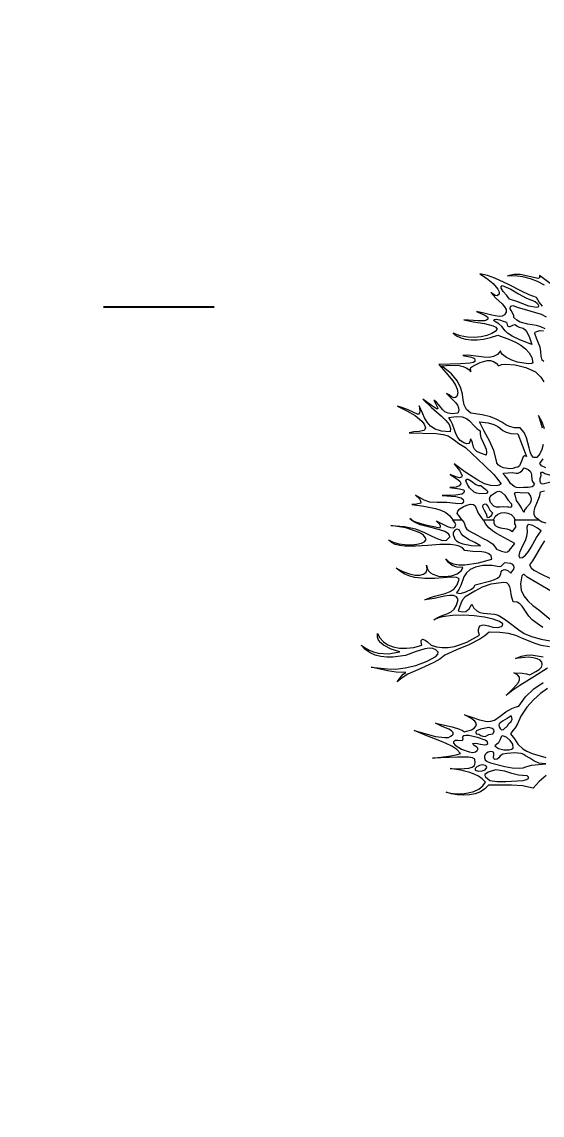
# Model space of a CAD drawing. Header units: inches. Extents: x -8940 to 26362, y -28010 to 990.
# Drawn here: x 4334.249 to 4336.091, y -7370.023 to -7366.154 of the extents above; entities that cross this region are included whole.
import ezdxf

# ---------------------------------------------------------------- set-up
doc = ezdxf.new("R2010")
doc.units = ezdxf.units.IN
doc.header["$MEASUREMENT"] = 0
doc.layers.add('Text', color=7, linetype='Continuous')
doc.layers.add('TREE', color=3, linetype='Continuous', lineweight=15)
doc.styles.add('Text', font='times.ttf', dxfattribs={"height": 240})

# ---------------------------------------------------------------- blocks, each defined once
blk = doc.blocks.new('tree2')
at = {"layer": 'TREE'}
for points in [[(5206.823, 5948.3268), (5206.7525, 5948.3797), (5206.7525, 5948.3736), (5206.7482, 5948.372), (5206.7291, 5948.3767), (5206.6998, 5948.3828), (5206.6826, 5948.3828), (5206.665, 5948.3788), (5206.6857, 5948.3801), (5206.7063, 5948.3776), (5206.7269, 5948.372), (5206.7466, 5948.3643), (5206.7657, 5948.3548)], [(5206.7605, 5948.2957), (5206.7516, 5948.3065), (5206.7439, 5948.3194), (5206.7238, 5948.3268), (5206.7051, 5948.3357), (5206.6678, 5948.3551), (5206.6299, 5948.373), (5206.6096, 5948.3797), (5206.5883, 5948.3847), (5206.6074, 5948.3727), (5206.6256, 5948.3582), (5206.6385, 5948.3428), (5206.6416, 5948.3354), (5206.6416, 5948.3286), (5206.6367, 5948.3237), (5206.6308, 5948.3246), (5206.6185, 5948.3336), (5206.6327, 5948.3178), (5206.6496, 5948.3018), (5206.6564, 5948.2941), (5206.6607, 5948.2864), (5206.661, 5948.279), (5206.6567, 5948.272), (5206.6502, 5948.2686), (5206.6419, 5948.2677), (5206.6219, 5948.2707), (5206.6, 5948.2766), (5206.5791, 5948.2812), (5206.5893, 5948.2763), (5206.6007, 5948.2717), (5206.6093, 5948.2667), (5206.6108, 5948.2637), (5206.6102, 5948.2603), (5206.6068, 5948.2575), (5206.601, 5948.2559), (5206.5837, 5948.2559), (5206.5443, 5948.2578), (5206.5711, 5948.2526), (5206.601, 5948.2479), (5206.6253, 5948.2421), (5206.6327, 5948.2378), (5206.6358, 5948.2322), (5206.6308, 5948.2264), (5206.6213, 5948.2205), (5206.6081, 5948.2153), (5206.592, 5948.2116), (5206.5739, 5948.2098), (5206.5545, 5948.2104), (5206.5345, 5948.2141), (5206.5151, 5948.2218), (5206.5246, 5948.2144), (5206.5363, 5948.2088), (5206.5496, 5948.2051), (5206.5646, 5948.2033), (5206.5813, 5948.2033), (5206.5991, 5948.2054), (5206.6182, 5948.2098), (5206.6382, 5948.2162), (5206.6703, 5948.2042), (5206.6863, 5948.1968), (5206.701, 5948.1882), (5206.714, 5948.1783), (5206.7245, 5948.1673), (5206.7315, 5948.1546), (5206.7346, 5948.1405), (5206.7312, 5948.138), (5206.7217, 5948.1374), (5206.6924, 5948.1423), (5206.6761, 5948.1476), (5206.6616, 5948.1546), (5206.6505, 5948.1633), (5206.6472, 5948.1679), (5206.6453, 5948.1731), (5206.637, 5948.1629), (5206.6265, 5948.1574), (5206.6139, 5948.1552), (5206.5997, 5948.1556), (5206.5699, 5948.1596), (5206.5554, 5948.1608), (5206.5418, 5948.1605), (5206.5653, 5948.1559), (5206.5736, 5948.1519), (5206.5751, 5948.1485), (5206.5745, 5948.1442), (5206.5702, 5948.1414), (5206.5619, 5948.1395), (5206.5357, 5948.1377), (5206.4756, 5948.1358), (5206.4953, 5948.114), (5206.5144, 5948.0906), (5206.5215, 5948.0789), (5206.5265, 5948.0675), (5206.528, 5948.0576), (5206.5255, 5948.0481), (5206.5218, 5948.0447), (5206.5184, 5948.0438), (5206.5111, 5948.0466), (5206.504, 5948.0521), (5206.4966, 5948.0561), (5206.5101, 5948.0432), (5206.5228, 5948.0302), (5206.5274, 5948.0235), (5206.5301, 5948.0164), (5206.5305, 5948.0093), (5206.528, 5948.0016), (5206.5129, 5948.0001), (5206.5018, 5948.0016), (5206.4929, 5948.0059), (5206.4861, 5948.0118), (5206.475, 5948.0256), (5206.4692, 5948.0324), (5206.4618, 5948.0376), (5206.4726, 5948.0176), (5206.4729, 5948.0139), (5206.4698, 5948.0136), (5206.4556, 5948.0225), (5206.4322, 5948.0407), (5206.4562, 5948.0173), (5206.4836, 5947.9933), (5206.4953, 5947.9819), (5206.504, 5947.9705), (5206.5083, 5947.96), (5206.5071, 5947.9505), (5206.4836, 5947.9526), (5206.4661, 5947.9582), (5206.4532, 5947.9665), (5206.4436, 5947.977), (5206.4368, 5947.9887), (5206.4316, 5948.0004), (5206.4221, 5948.0222), (5206.4242, 5948.0084), (5206.423, 5948.0025), (5206.419, 5947.9985), (5206.3913, 5948.0108), (5206.3774, 5948.0167), (5206.3626, 5948.0213), (5206.3882, 5948.0087), (5206.4113, 5947.9954), (5206.4291, 5947.98), (5206.4353, 5947.9714), (5206.4393, 5947.9619), (5206.4378, 5947.9573), (5206.4344, 5947.9542), (5206.4224, 5947.9514), (5206.4076, 5947.9502), (5206.3943, 5947.9483), (5206.4682, 5947.9459), (5206.4883, 5947.9434), (5206.5012, 5947.9394), (5206.5101, 5947.9345), (5206.5191, 5947.9274), (5206.5308, 5947.9185), (5206.5489, 5947.9074), (5206.6019, 5947.8581), (5206.6271, 5947.8335), (5206.6475, 5947.8079), (5206.6413, 5947.8042), (5206.6342, 5947.8024), (5206.6185, 5947.803), (5206.6013, 5947.8082), (5206.5831, 5947.8175), (5206.5474, 5947.8409), (5206.5181, 5947.8624), (5206.5329, 5947.8442), (5206.5375, 5947.8362), (5206.5397, 5947.8298), (5206.5381, 5947.8258), (5206.5326, 5947.8245), (5206.5225, 5947.8267), (5206.5071, 5947.8335), (5206.5255, 5947.8215), (5206.5335, 5947.8153), (5206.5357, 5947.8119), (5206.5366, 5947.8079), (5206.532, 5947.8021), (5206.524, 5947.799), (5206.5058, 5947.7977), (5206.5326, 5947.7941), (5206.5434, 5947.7916), (5206.5459, 5947.7894), (5206.5459, 5947.7864), (5206.5437, 5947.782), (5206.5388, 5947.779), (5206.5228, 5947.7765), (5206.4855, 5947.7762), (5206.5225, 5947.7734), (5206.5378, 5947.7691), (5206.5425, 5947.7651), (5206.5437, 5947.7596), (5206.5428, 5947.7553), (5206.5385, 5947.7531), (5206.5218, 5947.7537), (5206.4981, 5947.7565), (5206.4713, 5947.7568), (5206.4513, 5947.7577), (5206.4353, 5947.7633), (5206.4119, 5947.7768), (5206.4227, 5947.7667), (5206.4258, 5947.7608), (5206.4261, 5947.7543), (5206.4144, 5947.7516), (5206.4014, 5947.7509), (5206.4344, 5947.7466), (5206.467, 5947.7405), (5206.4818, 5947.7355), (5206.495, 5947.7291), (5206.5061, 5947.7202), (5206.5144, 5947.7088), (5206.5391, 5947.7088), (5206.5357, 5947.7149), (5206.5311, 5947.7211), (5206.5268, 5947.7266), (5206.5283, 5947.7328), (5206.5341, 5947.7392), (5206.5428, 5947.7448), (5206.5529, 5947.7494), (5206.5628, 5947.7516), (5206.5708, 5947.7512), (5206.576, 5947.7472), (5206.5843, 5947.7269), (5206.597, 5947.7088), (5206.6265, 5947.7088), (5206.6308, 5947.7183), (5206.6379, 5947.7248), (5206.6469, 5947.7282), (5206.6564, 5947.7291), (5206.6656, 5947.7275), (5206.6743, 5947.7232), (5206.681, 5947.7171), (5206.6853, 5947.7088), (5206.7503, 5947.7088), (5206.7417, 5947.7152), (5206.738, 5947.7232), (5206.738, 5947.7328), (5206.7408, 5947.7436), (5206.7494, 5947.7654), (5206.7534, 5947.7762), (5206.7556, 5947.7857), (5206.7666, 5947.7885)], [(5206.7445, 5948.2917), (5206.7235, 5948.2957), (5206.7069, 5948.3018), (5206.6906, 5948.3089), (5206.6703, 5948.3148), (5206.6626, 5948.3249), (5206.653, 5948.3357), (5206.6472, 5948.3452), (5206.6472, 5948.3493), (5206.6502, 5948.3526), (5206.6736, 5948.3425), (5206.6949, 5948.3299), (5206.7165, 5948.3178), (5206.7405, 5948.3083), (5206.7469, 5948.3028), (5206.7497, 5948.2972), (5206.7491, 5948.2929), (5206.7445, 5948.2917)], [(5206.7685, 5948.2335), (5206.7562, 5948.239), (5206.7439, 5948.2424), (5206.7204, 5948.2467), (5206.6992, 5948.2522), (5206.69, 5948.2572), (5206.6817, 5948.2643), (5206.6817, 5948.2692), (5206.6801, 5948.2741), (5206.6746, 5948.284), (5206.6724, 5948.2886), (5206.6721, 5948.2923), (5206.6739, 5948.2957), (5206.6795, 5948.2978), (5206.6943, 5948.292), (5206.71, 5948.2874), (5206.742, 5948.2787), (5206.7571, 5948.2735), (5206.7709, 5948.2661)], [(5206.7312, 5948.1901), (5206.6986, 5948.2036), (5206.6773, 5948.2138), (5206.665, 5948.2218), (5206.6582, 5948.2282), (5206.649, 5948.2399), (5206.6407, 5948.247), (5206.6259, 5948.2563), (5206.6293, 5948.259), (5206.6333, 5948.26), (5206.6425, 5948.2584), (5206.6527, 5948.2547), (5206.6623, 5948.2522), (5206.6638, 5948.2449), (5206.666, 5948.2409), (5206.6687, 5948.2396), (5206.6721, 5948.2402), (5206.6789, 5948.2439), (5206.6853, 5948.2455), (5206.6909, 5948.2406), (5206.6964, 5948.2381), (5206.7075, 5948.235), (5206.7131, 5948.231), (5206.7189, 5948.2233), (5206.7248, 5948.2101), (5206.7312, 5948.1901)], [(5206.7642, 5948.1436), (5206.7596, 5948.1479), (5206.7568, 5948.1589), (5206.7565, 5948.1713), (5206.754, 5948.1833), (5206.7457, 5948.2051), (5206.7399, 5948.2208), (5206.7405, 5948.2248), (5206.7451, 5948.2261), (5206.7534, 5948.2292), (5206.7639, 5948.2282)], [(5206.7451, 5947.8797), (5206.7365, 5947.8806), (5206.7309, 5947.8861), (5206.7272, 5947.8954), (5206.7245, 5947.9071), (5206.7171, 5947.9345), (5206.7103, 5947.9486), (5206.6998, 5947.9613), (5206.6835, 5947.9616), (5206.6706, 5947.965), (5206.6598, 5947.9702), (5206.6487, 5947.977), (5206.6355, 5947.9844), (5206.6182, 5947.9914), (5206.5951, 5947.9976), (5206.5643, 5948.0019), (5206.5517, 5948.0124), (5206.5452, 5948.0244), (5206.5428, 5948.0382), (5206.5406, 5948.0539), (5206.5366, 5948.0709), (5206.5277, 5948.09), (5206.5107, 5948.1103), (5206.4833, 5948.1322), (5206.5089, 5948.134), (5206.5323, 5948.1325), (5206.5425, 5948.1303), (5206.5514, 5948.1266), (5206.5588, 5948.1217), (5206.5643, 5948.1155), (5206.564, 5948.1195), (5206.5631, 5948.1232), (5206.5637, 5948.1272), (5206.5693, 5948.1306), (5206.5893, 5948.1414), (5206.609, 5948.1466), (5206.6179, 5948.1466), (5206.6262, 5948.1442), (5206.6336, 5948.1395), (5206.6398, 5948.1322), (5206.6481, 5948.1355), (5206.6589, 5948.1368), (5206.6857, 5948.1346), (5206.7149, 5948.1272), (5206.7417, 5948.1155), (5206.7559, 5948.1011), (5206.7645, 5948.0881)], [(5206.77, 5947.8516), (5206.7583, 5947.8575), (5206.7534, 5947.8633), (5206.7623, 5947.8769)], [(5206.7663, 5947.9588), (5206.7596, 5947.977), (5206.75, 5947.9951), (5206.7599, 5947.9616)], [(5206.7626, 5947.9154), (5206.7593, 5947.9021), (5206.7534, 5947.8901), (5206.7451, 5947.8797)], [(5206.6062, 5947.8864), (5206.5905, 5947.8917), (5206.58, 5947.8969), (5206.5742, 5947.9028), (5206.5711, 5947.9083), (5206.5686, 5947.9203), (5206.5668, 5947.9259), (5206.5628, 5947.9317), (5206.5616, 5947.9231), (5206.5582, 5947.9185), (5206.5526, 5947.9178), (5206.5443, 5947.92), (5206.5348, 5947.9268), (5206.5283, 5947.9348), (5206.5234, 5947.9434), (5206.5197, 5947.953), (5206.5132, 5947.972), (5206.5089, 5947.9813), (5206.5031, 5947.9896), (5206.524, 5947.9927), (5206.5397, 5947.9914), (5206.5517, 5947.9874), (5206.5603, 5947.9813), (5206.5739, 5947.9662), (5206.581, 5947.9591), (5206.5896, 5947.9533), (5206.5893, 5947.944), (5206.5914, 5947.9354), (5206.5991, 5947.9191), (5206.6062, 5947.9034), (5206.6074, 5947.8951), (5206.6062, 5947.8864)], [(5206.5877, 5947.9785), (5206.6114, 5947.9757), (5206.6271, 5947.9711), (5206.6379, 5947.9656), (5206.6453, 5947.9597), (5206.6521, 5947.9542), (5206.661, 5947.9493), (5206.6736, 5947.9462), (5206.6934, 5947.9449), (5206.7168, 5947.8831), (5206.7115, 5947.8843), (5206.7081, 5947.8818), (5206.7035, 5947.8704), (5206.6977, 5947.8575), (5206.693, 5947.8535), (5206.6866, 5947.8529), (5206.6792, 5947.8501), (5206.6709, 5947.8492), (5206.6533, 5947.8516), (5206.6456, 5947.855), (5206.6395, 5947.8593), (5206.6355, 5947.8649), (5206.6345, 5947.8713), (5206.6268, 5947.8994), (5206.6148, 5947.9262), (5206.6007, 5947.9523), (5206.5877, 5947.9785)], [(5206.6666, 5947.8381), (5206.6776, 5947.8387), (5206.6884, 5947.8372), (5206.694, 5947.8375), (5206.6995, 5947.8396), (5206.7051, 5947.8442), (5206.7109, 5947.8519), (5206.7214, 5947.8476), (5206.7272, 5947.8427), (5206.73, 5947.8375), (5206.7309, 5947.8316), (5206.7315, 5947.8199), (5206.7334, 5947.8138), (5206.7383, 5947.8076), (5206.7362, 5947.8027), (5206.7325, 5947.7996), (5206.7214, 5947.7974), (5206.7088, 5947.7977), (5206.697, 5947.7968), (5206.689, 5947.7977), (5206.6829, 5947.8002), (5206.6733, 5947.8091), (5206.6656, 5947.8202), (5206.6573, 5947.8304), (5206.6533, 5947.8341), (5206.6539, 5947.8369), (5206.6666, 5947.8381)], [(5206.6068, 5947.7814), (5206.5887, 5947.7805), (5206.5806, 5947.782), (5206.5733, 5947.7854), (5206.5603, 5947.7971), (5206.5551, 5947.8058), (5206.5505, 5947.8165), (5206.5529, 5947.8205), (5206.5563, 5947.8211), (5206.5656, 5947.815), (5206.5776, 5947.8064), (5206.5843, 5947.8036), (5206.5917, 5947.803), (5206.5976, 5947.7977), (5206.6053, 5947.7925), (5206.6099, 5947.7873), (5206.6096, 5947.7845), (5206.6068, 5947.7814)], [(5206.7673, 5947.8366), (5206.7888, 5947.8301), (5206.7977, 5947.8264), (5206.7996, 5947.8242), (5206.7996, 5947.8211), (5206.799, 5947.8187), (5206.7965, 5947.8165), (5206.7873, 5947.8132), (5206.7657, 5947.8076), (5206.7608, 5947.807), (5206.7574, 5947.8082), (5206.754, 5947.8141), (5206.7543, 5947.8224), (5206.7568, 5947.8304), (5206.7559, 5947.8375), (5206.758, 5947.8402), (5206.7617, 5947.8396), (5206.7673, 5947.8366)], [(5206.665, 5947.7433), (5206.653, 5947.7448), (5206.6432, 5947.7442), (5206.6348, 5947.7442), (5206.6268, 5947.7463), (5206.6182, 5947.7568), (5206.6154, 5947.767), (5206.617, 5947.7719), (5206.6207, 5947.7768), (5206.6345, 5947.7861), (5206.641, 5947.7876), (5206.6469, 5947.7861), (5206.657, 5947.7765), (5206.666, 5947.7636), (5206.6758, 5947.7525), (5206.6758, 5947.7448), (5206.6727, 5947.7429), (5206.6684, 5947.7439), (5206.665, 5947.7433)], [(5206.6863, 5947.7737), (5206.6841, 5947.7799), (5206.6866, 5947.7836), (5206.6921, 5947.7848), (5206.6998, 5947.7836), (5206.7214, 5947.783), (5206.7278, 5947.774), (5206.73, 5947.766), (5206.7291, 5947.7593), (5206.7257, 5947.7531), (5206.7161, 5947.7417), (5206.7118, 5947.7359), (5206.7094, 5947.7294), (5206.7035, 5947.742), (5206.6964, 5947.7522), (5206.6897, 5947.762), (5206.6863, 5947.7737)], [(5206.5991, 5947.7509), (5206.6031, 5947.7525), (5206.6062, 5947.7516), (5206.6114, 5947.7451), (5206.6164, 5947.7355), (5206.6238, 5947.7278), (5206.6219, 5947.7232), (5206.6188, 5947.7189), (5206.6145, 5947.7158), (5206.6099, 5947.7143), (5206.6065, 5947.7245), (5206.601, 5947.7346), (5206.597, 5947.7436), (5206.597, 5947.7476), (5206.5991, 5947.7509)], [(5206.7713, 5947.0064), (5206.7512, 5946.9903), (5206.7349, 5946.9722), (5206.706, 5946.9783), (5206.6752, 5946.9799), (5206.6127, 5946.9805), (5206.6028, 5946.97), (5206.5905, 5946.9623), (5206.576, 5946.9568), (5206.56, 5946.9534), (5206.5434, 5946.9525), (5206.5268, 5946.9537), (5206.5107, 5946.9568), (5206.4963, 5946.9614), (5206.5092, 5946.958), (5206.5243, 5946.9565), (5206.5403, 5946.9568), (5206.5563, 5946.9589), (5206.5717, 5946.9632), (5206.5856, 5946.9697), (5206.5967, 5946.978), (5206.6044, 5946.9888), (5206.5948, 5946.998), (5206.5846, 5947.0051), (5206.5733, 5947.0107), (5206.5612, 5947.015), (5206.5354, 5947.0211), (5206.5074, 5947.0264), (5206.5345, 5947.0254), (5206.5582, 5947.027), (5206.5674, 5947.0298), (5206.5736, 5947.0347), (5206.576, 5947.0418), (5206.5748, 5947.0519), (5206.5686, 5947.055), (5206.5579, 5947.0569), (5206.5274, 5947.0572), (5206.4584, 5947.0547), (5206.5034, 5947.0602), (5206.5234, 5947.0633), (5206.5357, 5947.0676), (5206.5252, 5947.0781), (5206.5117, 5947.0873), (5206.4963, 5947.095), (5206.479, 5947.1024), (5206.4427, 5947.1157), (5206.4082, 5947.1301), (5206.467, 5947.1141), (5206.4929, 5947.1108), (5206.5027, 5947.1114), (5206.5092, 5947.1144), (5206.5154, 5947.12), (5206.5154, 5947.1249), (5206.5107, 5947.1295), (5206.5031, 5947.1338), (5206.483, 5947.1421), (5206.467, 5947.1508), (5206.5123, 5947.1403), (5206.5326, 5947.1345), (5206.5406, 5947.1308), (5206.5465, 5947.1264), (5206.5656, 5947.1326), (5206.5733, 5947.1372), (5206.5779, 5947.1425), (5206.5791, 5947.1489), (5206.5748, 5947.156), (5206.5643, 5947.1643), (5206.5465, 5947.1733), (5206.5671, 5947.1671), (5206.5877, 5947.1594), (5206.6084, 5947.1551), (5206.6188, 5947.1557), (5206.629, 5947.1588), (5206.6447, 5947.1696), (5206.6604, 5947.1813), (5206.6767, 5947.1911), (5206.6857, 5947.1948), (5206.6955, 5947.1973), (5206.7143, 5947.2231), (5206.7374, 5947.2447), (5206.7626, 5947.2619)], [(5206.7743, 5947.302), (5206.7371, 5947.278), (5206.6986, 5947.2542), (5206.6795, 5947.2413), (5206.6613, 5947.2265), (5206.6804, 5947.2453), (5206.6949, 5947.2619), (5206.698, 5947.2696), (5206.6977, 5947.2767), (5206.6924, 5947.2829), (5206.682, 5947.2887), (5206.7054, 5947.2875), (5206.7165, 5947.2863), (5206.7257, 5947.2835), (5206.7429, 5947.2927), (5206.7512, 5947.2977), (5206.758, 5947.3044), (5206.7602, 5947.3118), (5206.7586, 5947.3183), (5206.754, 5947.3235), (5206.7463, 5947.3275), (5206.7352, 5947.3303), (5206.7217, 5947.3315), (5206.6863, 5947.3285), (5206.7029, 5947.3346), (5206.7171, 5947.3374), (5206.7297, 5947.338), (5206.7411, 5947.3368), (5206.7623, 5947.3328)], [(5206.7799, 5947.3605), (5206.7568, 5947.3642), (5206.7377, 5947.37), (5206.7044, 5947.3842), (5206.6872, 5947.3913), (5206.6675, 5947.3965), (5206.6435, 5947.3999), (5206.6142, 5947.4002), (5206.6025, 5947.39), (5206.589, 5947.3811), (5206.5582, 5947.3657), (5206.5246, 5947.3522), (5206.4926, 5947.3377), (5206.4784, 5947.3263), (5206.4621, 5947.3168), (5206.4267, 5947.3007), (5206.391, 5947.2847), (5206.3749, 5947.2752), (5206.3614, 5947.2638), (5206.3722, 5947.2783), (5206.378, 5947.285), (5206.3854, 5947.29), (5206.3586, 5947.2906), (5206.3349, 5947.2946), (5206.2897, 5947.3044), (5206.3349, 5947.2998), (5206.358, 5947.2989), (5206.3833, 5947.3023), (5206.4125, 5947.3087), (5206.4439, 5947.3205), (5206.4676, 5947.334), (5206.4735, 5947.3402), (5206.4738, 5947.3451), (5206.4676, 5947.3522), (5206.4596, 5947.3555), (5206.4492, 5947.3565), (5206.4375, 5947.3549), (5206.4113, 5947.3469), (5206.3845, 5947.3368), (5206.3494, 5947.3315), (5206.3328, 5947.3315), (5206.3164, 5947.3334), (5206.301, 5947.3374), (5206.2869, 5947.3435), (5206.2739, 5947.3528), (5206.2626, 5947.3648), (5206.2733, 5947.3571), (5206.2847, 5947.3506), (5206.2967, 5947.346), (5206.3097, 5947.3429), (5206.3377, 5947.3414), (5206.3688, 5947.346), (5206.3448, 5947.354), (5206.3244, 5947.3645), (5206.3164, 5947.371), (5206.3106, 5947.3783), (5206.3075, 5947.387), (5206.3075, 5947.3968), (5206.3137, 5947.3845), (5206.3235, 5947.374), (5206.3358, 5947.3657), (5206.3509, 5947.3599), (5206.3682, 5947.3565), (5206.3873, 5947.3562), (5206.4076, 5947.3586), (5206.4291, 5947.3648), (5206.427, 5947.3737), (5206.427, 5947.3777), (5206.4313, 5947.3814), (5206.4387, 5947.3786), (5206.4445, 5947.3743), (5206.455, 5947.3648), (5206.4698, 5947.3602), (5206.4855, 5947.358), (5206.5018, 5947.3586), (5206.5188, 5947.3614), (5206.5357, 5947.3666), (5206.5529, 5947.3734), (5206.5874, 5947.3919), (5206.585, 5947.4011), (5206.585, 5947.4082), (5206.5865, 5947.4138), (5206.5899, 5947.4178), (5206.5945, 5947.4199), (5206.6, 5947.4205), (5206.6124, 5947.4178), (5206.6244, 5947.4141), (5206.6379, 5947.4131), (5206.6484, 5947.4156), (5206.6512, 5947.4187), (5206.6518, 5947.423), (5206.6429, 5947.4298), (5206.6253, 5947.4359), (5206.6016, 5947.4415), (5206.5733, 5947.4455), (5206.5434, 5947.4473), (5206.5132, 5947.4464), (5206.4855, 5947.4424), (5206.4732, 5947.439), (5206.4624, 5947.4344), (5206.4713, 5947.4402), (5206.4809, 5947.4442), (5206.5003, 5947.4513), (5206.5095, 5947.4563), (5206.5178, 5947.4636), (5206.5246, 5947.4747), (5206.5295, 5947.4898), (5206.5243, 5947.4975), (5206.516, 5947.5009), (5206.5049, 5947.5015), (5206.492, 5947.4997), (5206.4636, 5947.4929), (5206.4375, 5947.4889), (5206.4501, 5947.4947), (5206.4642, 5947.4991), (5206.4935, 5947.5064), (5206.5067, 5947.5117), (5206.5181, 5947.5194), (5206.5268, 5947.5305), (5206.532, 5947.5459), (5206.5295, 5947.5489), (5206.5249, 5947.5505), (5206.5104, 5947.5511), (5206.4652, 5947.5477), (5206.4378, 5947.5474), (5206.4097, 5947.5508), (5206.3962, 5947.5545), (5206.3826, 5947.5597), (5206.3703, 5947.5668), (5206.3586, 5947.576), (5206.3774, 5947.5668), (5206.395, 5947.5606), (5206.4107, 5947.5573), (5206.4239, 5947.5569), (5206.4341, 5947.5594), (5206.4408, 5947.5649), (5206.4439, 5947.5733), (5206.4424, 5947.5843), (5206.4439, 5947.576), (5206.4476, 5947.5693), (5206.4529, 5947.5637), (5206.4593, 5947.5594), (5206.475, 5947.5542), (5206.4929, 5947.5529), (5206.5107, 5947.5554), (5206.5261, 5947.5609), (5206.5372, 5947.569), (5206.5403, 5947.5736), (5206.5418, 5947.5785), (5206.5255, 5947.5788), (5206.5123, 5947.5834), (5206.5024, 5947.5917), (5206.4953, 5947.6022), (5206.5034, 5947.5933), (5206.5154, 5947.5877), (5206.5305, 5947.585), (5206.5477, 5947.585), (5206.5853, 5947.5905), (5206.6216, 5947.6013), (5206.6195, 5947.6099), (5206.6133, 5947.6154), (5206.6047, 5947.6188), (5206.5939, 5947.6207), (5206.5696, 5947.6219), (5206.5474, 5947.625), (5206.5409, 5947.6318), (5206.532, 5947.6367), (5206.5209, 5947.6398), (5206.5083, 5947.6413), (5206.4787, 5947.641), (5206.4461, 5947.6389), (5206.4131, 5947.6364), (5206.3823, 5947.6367), (5206.3685, 5947.6382), (5206.3562, 5947.6416), (5206.346, 5947.6466), (5206.338, 5947.6536), (5206.3506, 5947.6472), (5206.366, 5947.6432), (5206.383, 5947.641), (5206.4002, 5947.6407), (5206.4159, 5947.6422), (5206.4288, 5947.645), (5206.4375, 5947.6493), (5206.4408, 5947.6546), (5206.4387, 5947.6607), (5206.4338, 5947.6666), (5206.4258, 5947.6721), (5206.415, 5947.6773), (5206.3851, 5947.6866), (5206.3445, 5947.6934), (5206.3814, 5947.6909), (5206.4119, 5947.6838), (5206.4368, 5947.6743), (5206.4572, 5947.6644), (5206.4735, 5947.6564), (5206.4864, 5947.6518), (5206.4972, 5947.6533), (5206.5064, 5947.6623), (5206.5052, 5947.6669), (5206.5021, 5947.6706), (5206.4923, 5947.6767), (5206.4781, 5947.6813), (5206.4612, 5947.6857), (5206.4251, 5947.6952), (5206.4088, 5947.7026), (5206.3959, 5947.7125), (5206.4048, 5947.7066), (5206.4147, 5947.7023), (5206.4359, 5947.6961), (5206.4797, 5947.6869), (5206.4806, 5947.6912), (5206.4784, 5947.6964), (5206.4689, 5947.706), (5206.4815, 5947.7001), (5206.4994, 5947.6906), (5206.5077, 5947.6875), (5206.5151, 5947.6866), (5206.5203, 5947.689), (5206.5225, 5947.6964), (5206.5188, 5947.7029), (5206.5144, 5947.7088), (5206.5391, 5947.7088), (5206.5443, 5947.7026), (5206.5468, 5947.6977), (5206.5492, 5947.689), (5206.5517, 5947.6847), (5206.5572, 5947.6798), (5206.5828, 5947.6663), (5206.5957, 5947.6586), (5206.6099, 5947.6524), (5206.6235, 5947.6435), (5206.6293, 5947.637), (5206.6342, 5947.6284), (5206.6481, 5947.6228), (5206.6592, 5947.6198), (5206.6647, 5947.621), (5206.6706, 5947.6253), (5206.6844, 5947.6444), (5206.6345, 5947.6712), (5206.6235, 5947.6786), (5206.6133, 5947.6872), (5206.6047, 5947.6971), (5206.5985, 5947.7088), (5206.6268, 5947.7088), (5206.6271, 5947.6998), (5206.6305, 5947.6937), (5206.637, 5947.6897), (5206.645, 5947.6872), (5206.6632, 5947.6838), (5206.6715, 5947.6813), (5206.6786, 5947.6773), (5206.6875, 5947.6887), (5206.6875, 5947.6934), (5206.6847, 5947.6977), (5206.6847, 5947.7088), (5206.7503, 5947.7088), (5206.7596, 5947.7035), (5206.77, 5947.7011)], [(5206.6983, 5947.605), (5206.706, 5947.6059), (5206.714, 5947.6121), (5206.722, 5947.6219), (5206.7297, 5947.6342), (5206.7445, 5947.6601), (5206.7568, 5947.6786), (5206.7472, 5947.686), (5206.7343, 5947.6934), (5206.7229, 5947.6961), (5206.7192, 5947.694), (5206.7177, 5947.6887), (5206.7189, 5947.6761), (5206.7171, 5947.6635), (5206.7128, 5947.6512), (5206.7072, 5947.6395), (5206.6977, 5947.6191), (5206.6961, 5947.6111), (5206.6983, 5947.605)], [(5206.5905, 5947.6376), (5206.5745, 5947.6469), (5206.5575, 5947.6552), (5206.5428, 5947.665), (5206.5372, 5947.6712), (5206.5338, 5947.6786), (5206.5314, 5947.6817), (5206.5277, 5947.6829), (5206.5237, 5947.6823), (5206.52, 5947.6804), (5206.5169, 5947.677), (5206.5151, 5947.6724), (5206.5154, 5947.6675), (5206.5184, 5947.6616), (5206.52, 5947.6558), (5206.5246, 5947.6509), (5206.5323, 5947.6466), (5206.5418, 5947.6432), (5206.5653, 5947.6385), (5206.5905, 5947.6376)], [(5206.7663, 5947.6512), (5206.758, 5947.6389), (5206.742, 5947.6099), (5206.7337, 5947.5964), (5206.7251, 5947.585), (5206.7297, 5947.577), (5206.7371, 5947.5705), (5206.7577, 5947.56), (5206.7811, 5947.5492)], [(5206.5246, 5947.5083), (5206.5351, 5947.5071), (5206.5505, 5947.5108), (5206.5659, 5947.5188), (5206.5717, 5947.5243), (5206.576, 5947.5305), (5206.6191, 5947.5412), (5206.629, 5947.5449), (5206.6373, 5947.5492), (5206.6432, 5947.5545), (5206.6459, 5947.5609), (5206.6475, 5947.5662), (5206.6502, 5947.5696), (5206.6536, 5947.5717), (5206.6576, 5947.5723), (5206.666, 5947.5696), (5206.6736, 5947.5622), (5206.682, 5947.5733), (5206.6832, 5947.5785), (5206.6823, 5947.5828), (5206.6789, 5947.5865), (5206.6736, 5947.5893), (5206.6561, 5947.5911), (5206.6462, 5947.581), (5206.6422, 5947.5797), (5206.6373, 5947.5804), (5206.6228, 5947.5834), (5206.5973, 5947.5834), (5206.5766, 5947.5794), (5206.5619, 5947.5723), (5206.5517, 5947.5631), (5206.5449, 5947.5523), (5206.536, 5947.5289), (5206.5311, 5947.5178), (5206.5246, 5947.5083)], [(5206.7937, 5947.4356), (5206.7934, 5947.455), (5206.7944, 5947.4747), (5206.7931, 5947.4941), (5206.7907, 5947.5027), (5206.787, 5947.5111), (5206.7186, 5947.5517), (5206.7106, 5947.5588), (5206.7078, 5947.5591), (5206.7044, 5947.5548), (5206.7004, 5947.5335), (5206.7026, 5947.5157), (5206.7097, 5947.5003), (5206.7208, 5947.4864), (5206.7346, 5947.4738), (5206.7503, 5947.4615), (5206.7839, 5947.4347), (5206.7931, 5947.4288), (5206.7944, 5947.4304), (5206.7937, 5947.4356)], [(5206.762, 5947.4131), (5206.7463, 5947.4242), (5206.7325, 5947.4341), (5206.7229, 5947.4442), (5206.71, 5947.4636), (5206.7047, 5947.4716), (5206.6989, 5947.4781), (5206.6909, 5947.4824), (5206.6798, 5947.484), (5206.6758, 5947.4997), (5206.6733, 5947.5172), (5206.6715, 5947.5249), (5206.6678, 5947.5314), (5206.6626, 5947.5357), (5206.6545, 5947.5372), (5206.6185, 5947.5323), (5206.5948, 5947.5243), (5206.5745, 5947.5129), (5206.5483, 5947.4975), (5206.5412, 5947.4889), (5206.5366, 5947.479), (5206.5295, 5947.4587), (5206.5403, 5947.4563), (5206.5505, 5947.4575), (5206.5597, 5947.4643), (5206.5668, 5947.4775), (5206.5726, 5947.4664), (5206.5803, 5947.459), (5206.589, 5947.4547), (5206.5988, 5947.4526), (5206.6191, 5947.4507), (5206.6293, 5947.4495), (5206.6389, 5947.4467), (5206.6558, 5947.4372), (5206.6696, 5947.4273), (5206.6955, 5947.4067), (5206.7109, 5947.3971), (5206.7309, 5947.3885), (5206.7571, 5947.3808), (5206.7916, 5947.375)], [(5206.775, 5947.2456), (5206.7549, 5947.2321), (5206.7359, 5947.2148), (5206.718, 5947.1942), (5206.7017, 5947.1702), (5206.6924, 5947.1489), (5206.6857, 5947.1378), (5206.6795, 5947.1308), (5206.673, 5947.1209), (5206.6838, 5947.1074), (5206.6927, 5947.0932), (5206.7066, 5947.0796), (5206.7177, 5947.0735), (5206.7322, 5947.0673), (5206.77, 5947.0559)], [(5206.6422, 5947.1403), (5206.6447, 5947.136), (5206.6481, 5947.1323), (5206.6539, 5947.1335), (5206.6647, 5947.1431), (5206.6687, 5947.1492), (5206.6743, 5947.1548), (5206.6773, 5947.1616), (5206.6767, 5947.1656), (5206.6746, 5947.1705), (5206.6635, 5947.1631), (5206.6509, 5947.156), (5206.6419, 5947.1483), (5206.6404, 5947.1446), (5206.6422, 5947.1403)], [(5206.5785, 5947.1215), (5206.5862, 5947.12), (5206.5917, 5947.1169), (5206.5973, 5947.1144), (5206.6037, 5947.1138), (5206.6133, 5947.1194), (5206.6244, 5947.1215), (5206.6284, 5947.1277), (5206.6275, 5947.1323), (5206.6225, 5947.136), (5206.6136, 5947.1382), (5206.5905, 5947.1342), (5206.5794, 5947.1292), (5206.5773, 5947.1258), (5206.5785, 5947.1215)], [(5206.5696, 5947.095), (5206.5776, 5947.0953), (5206.5902, 5947.0929), (5206.6028, 5947.0913), (5206.6074, 5947.0923), (5206.6108, 5947.095), (5206.6096, 5947.099), (5206.6034, 5947.1034), (5206.5822, 5947.1114), (5206.5588, 5947.1163), (5206.5499, 5947.1169), (5206.5449, 5947.1157), (5206.5415, 5947.1141), (5206.5412, 5947.1108), (5206.5418, 5947.1067), (5206.5403, 5947.1021), (5206.5277, 5947.103), (5206.5215, 5947.1027), (5206.5166, 5947.099), (5206.5166, 5947.0953), (5206.5209, 5947.0901), (5206.5385, 5947.0793), (5206.5597, 5947.0716), (5206.5693, 5947.0704), (5206.5763, 5947.0716), (5206.5816, 5947.0759), (5206.5834, 5947.0793), (5206.5828, 5947.0821), (5206.58, 5947.0843), (5206.573, 5947.0889), (5206.5705, 5947.0917), (5206.5696, 5947.095)], [(5206.6302, 5947.0883), (5206.6342, 5947.0843), (5206.6398, 5947.0809), (5206.6545, 5947.0769), (5206.6693, 5947.0772), (5206.6755, 5947.079), (5206.6798, 5947.0821), (5206.6789, 5947.0932), (5206.6724, 5947.103), (5206.6629, 5947.1111), (5206.6518, 5947.1157), (5206.649, 5947.1151), (5206.6472, 5947.1132), (5206.6441, 5947.1058), (5206.6398, 5947.0969), (5206.6302, 5947.0883)], [(5206.6176, 5947.0726), (5206.6117, 5947.0713), (5206.6068, 5947.0686), (5206.6031, 5947.0646), (5206.601, 5947.0599), (5206.6013, 5947.055), (5206.6037, 5947.0501), (5206.609, 5947.0452), (5206.6176, 5947.0412), (5206.6573, 5947.0316), (5206.6773, 5947.0279), (5206.6989, 5947.0267), (5206.7081, 5947.0276), (5206.7146, 5947.0307), (5206.7309, 5947.035), (5206.7697, 5947.0384), (5206.7509, 5947.0408), (5206.7374, 5947.047), (5206.726, 5947.0541), (5206.7137, 5947.0609), (5206.7097, 5947.0649), (5206.7026, 5947.0673), (5206.6835, 5947.0689), (5206.6641, 5947.0676), (5206.6518, 5947.0652), (5206.6447, 5947.0606), (5206.6404, 5947.055), (5206.6361, 5947.0513), (5206.6302, 5947.051), (5206.6271, 5947.0535), (5206.6262, 5947.0565), (5206.6275, 5947.0639), (5206.6268, 5947.0701), (5206.6238, 5947.0719), (5206.6176, 5947.0726)], [(5206.5754, 5947.0218), (5206.585, 5947.019), (5206.5951, 5947.0193), (5206.6034, 5947.0227), (5206.6077, 5947.0285), (5206.6071, 5947.0319), (5206.6044, 5947.0344), (5206.5951, 5947.0362), (5206.5874, 5947.0347), (5206.5806, 5947.0307), (5206.576, 5947.0261), (5206.5754, 5947.0218)], [(5206.6158, 5946.9931), (5206.6367, 5946.9903), (5206.6598, 5946.99), (5206.7078, 5946.9931), (5206.7171, 5946.9956), (5206.7223, 5946.9987), (5206.7226, 5947.0023), (5206.7186, 5947.006), (5206.6952, 5947.0079), (5206.6764, 5947.0125), (5206.657, 5947.0184), (5206.6315, 5947.0227), (5206.6117, 5947.0159), (5206.6028, 5947.01), (5206.6025, 5947.007), (5206.6044, 5947.0033), (5206.6158, 5946.9931)]]:
    blk.add_lwpolyline(points, dxfattribs=at)

msp = doc.modelspace()

# ---------------------------------------------------------------- hatches: boundary and pattern name
at = {"layer": 'Text', "lineweight": 25}
h = msp.add_hatch(dxfattribs=at)
h.set_pattern_fill('ACAD_ISO07W100', color=0, scale=0.784833, style=0)
h.set_pattern_definition([(0, (-582.442, -27753.198), (0, 3.9241642), [0.3924164, -2.35449854])])
h.paths.add_polyline_path([(4453.012436, -7368.509246), (4432.544063, -7360.765981), (4417.35118, -7356.454306), (4399.865945, -7352.632595), (4389.807755, -7348.417064), (4382.319111, -7347.246699), (4375.943644, -7343.680138), (4368.217405, -7333.076598), (4361.929936, -7322.334389), (4357.719224, -7314.672477), (4356.412451, -7309.03143), (4355.412858, -7306.651874), (4313.200953, -7306.651874), (4313.200953, -7400.608297), (4453.122434, -7400.608297)])
h.paths.add_polyline_path([(4387.774257, -7337.654416), (4394.795484, -7337.654416), (4394.795484, -7334.638043), (4387.774257, -7334.638043)], flags=25)

# ---------------------------------------------------------------- block references
at = {"layer": 'TREE', "color": 3, "xscale": 1.288602291024512, "yscale": 1.288602291008523, "zscale": 1.288602291016571}
msp.add_blockref('tree2', (-2373.351252, -15032.14746), dxfattribs=at)

# ---------------------------------------------------------------- texts
at = {"layer": 'Text', "insert": (4314.683207, -7352.541377), "char_height": 1.0202827, "attachment_point": 1, "rotation": 316.079952, "style": 'Text'}
msp.add_mtext('{\\T1.25;\\LDHAKA TO KUSHTIA HIGH WAY}', dxfattribs=at)

doc.saveas('drawing.dxf')
